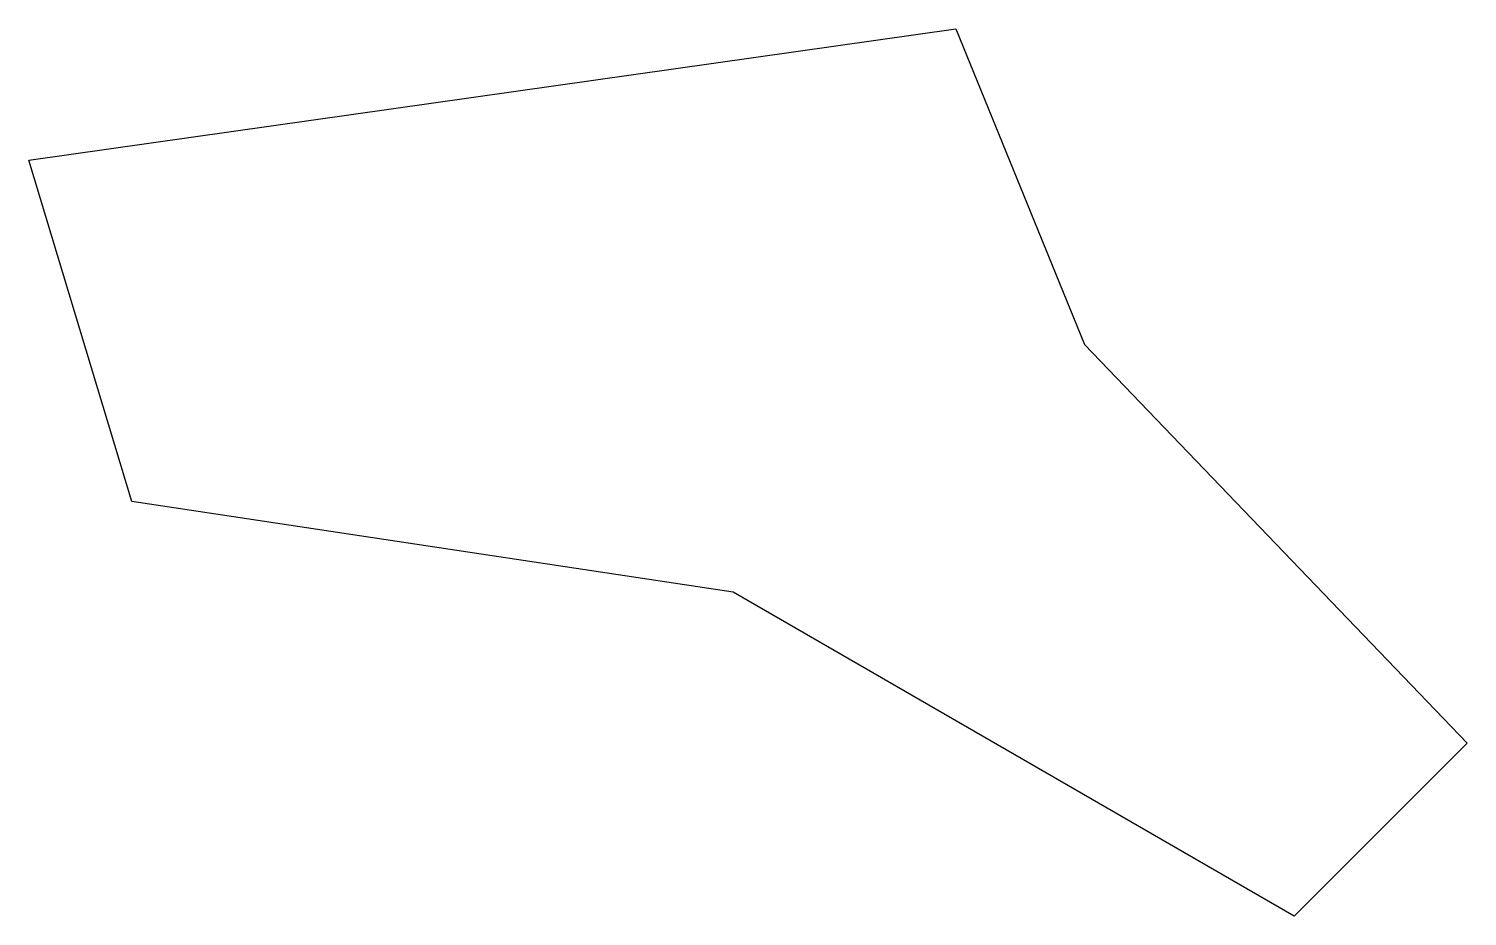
# Model space of a CAD drawing. Header units: millimetres. Extents: x 18 to 130, y -42 to 27.
import ezdxf

# ---------------------------------------------------------------- set-up
doc = ezdxf.new("R2010")
doc.units = ezdxf.units.MM

msp = doc.modelspace()

# ---------------------------------------------------------------- linework, layer by layer
for p, q in [((18, 17), (90, 27.2)), ((90, 27.2), (100, 2.7)), ((26, -9.5), (18, 17)), ((100, 2.7), (129.72, -28.25)), ((72.71, -16.52), (26, -9.5)), ((116.29, -41.69), (72.71, -16.52)), ((129.72, -28.25), (116.29, -41.69))]:
    msp.add_line(p, q)

doc.saveas('drawing.dxf')
